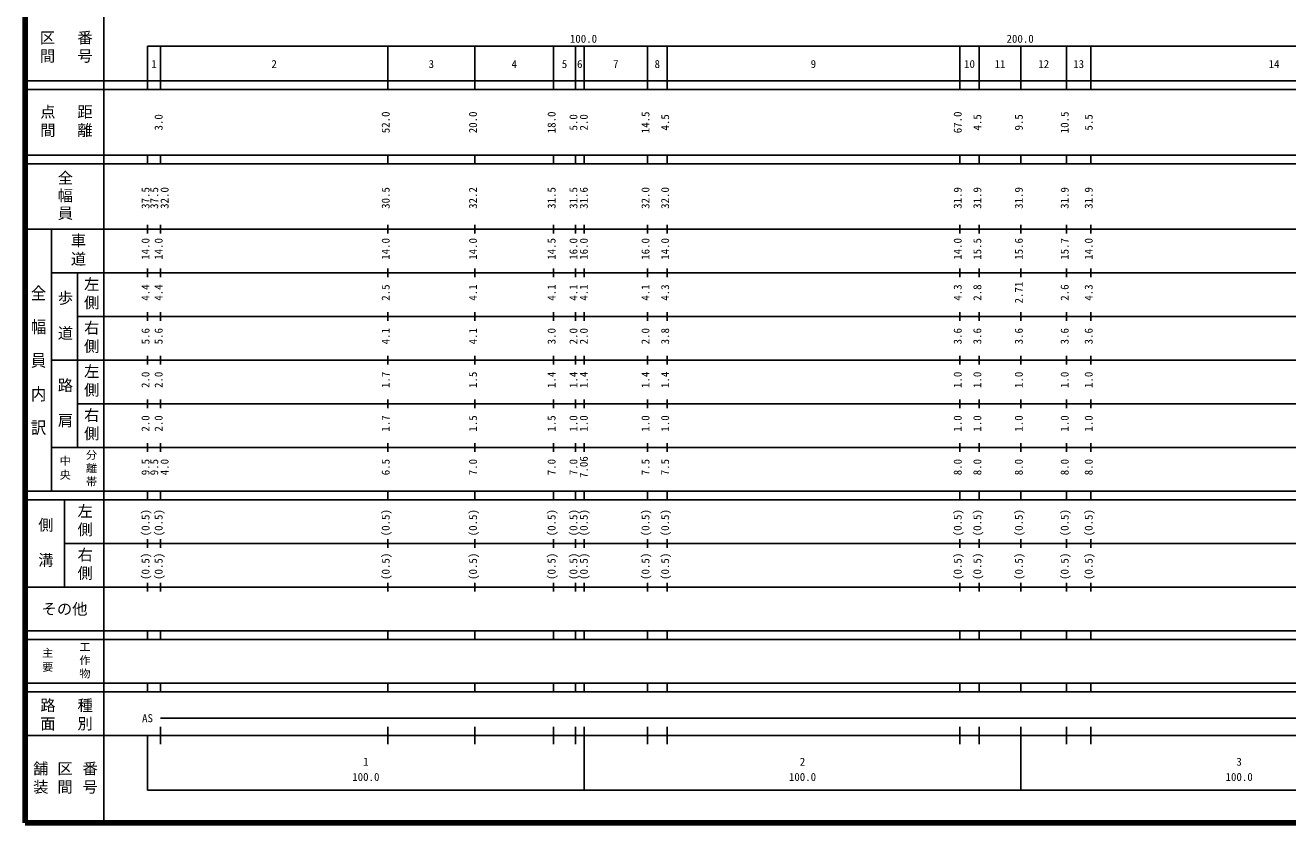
# Model space of a CAD drawing. Units: millimetres on the paper, enlarged 1000 times. Extents: x 40000 to 680000, y 20000 to 380000.
# Drawn here: x 40000 to 329134, y 20000 to 202759 of the extents above; entities that cross this region are included whole.
import ezdxf
from ezdxf.enums import TextEntityAlignment as Align

# ---------------------------------------------------------------- set-up
doc = ezdxf.new("R2010")
doc.units = ezdxf.units.MM
doc.header["$LTSCALE"] = 1000
doc.layers.add('M-TTL', color=2, linetype='Continuous', lineweight=140)
doc.layers.add('M-TTL-BAND', color=7, linetype='Continuous', lineweight=25)
doc.styles.add('@ＭＳ ゴシック', font='')
doc.styles.add('ＭＳ ゴシック', font='')
doc.styles.get('@ＭＳ ゴシック').set_extended_font_data('@MS Gothic')
doc.styles.get('ＭＳ ゴシック').set_extended_font_data('MS Gothic')

msp = doc.modelspace()

# ---------------------------------------------------------------- linework, layer by layer
at = {"layer": 'M-TTL'}
for p, q in [((40000, 380000), (40000, 20000)), ((40000, 20000), (680000, 20000))]:
    msp.add_line(p, q, dxfattribs=at)
at = {"layer": 'M-TTL-BAND'}
for p, q in [((58000, 370000), (58000, 20000)), ((68000, 198000), (579000, 198000)), ((68000, 198000), (68000, 188000)), ((71000, 188000), (71000, 198000)), ((123000, 188000), (123000, 198000)), ((143000, 188000), (143000, 198000)), ((161000, 188000), (161000, 198000)), ((166000, 188000), (166000, 198000)), ((168000, 188000), (168000, 198000)), ((182500, 188000), (182500, 198000)), ((187000, 188000), (187000, 198000)), ((254000, 188000), (254000, 198000)), ((258500, 188000), (258500, 198000)), ((268000, 188000), (268000, 198000)), ((278500, 188000), (278500, 198000)), ((284000, 188000), (284000, 198000)), ((40000, 190000), (579000, 190000)), ((40000, 188000), (579000, 188000)), ((40000, 173000), (579000, 173000)), ((40000, 171000), (579000, 171000)), ((68000, 171000), (68000, 173000)), ((71000, 171000), (71000, 173000)), ((123000, 171000), (123000, 173000)), ((143000, 171000), (143000, 173000)), ((161000, 171000), (161000, 173000)), ((166000, 171000), (166000, 173000)), ((168000, 171000), (168000, 173000)), ((182500, 171000), (182500, 173000)), ((187000, 171000), (187000, 173000)), ((254000, 171000), (254000, 173000)), ((258500, 171000), (258500, 173000)), ((268000, 171000), (268000, 173000)), ((278500, 171000), (278500, 173000)), ((284000, 171000), (284000, 173000)), ((68000, 155000), (68000, 157000)), ((71000, 155000), (71000, 157000)), ((123000, 155000), (123000, 157000)), ((143000, 155000), (143000, 157000)), ((161000, 155000), (161000, 157000)), ((166000, 155000), (166000, 157000)), ((168000, 155000), (168000, 157000)), ((182500, 155000), (182500, 157000)), ((187000, 155000), (187000, 157000)), ((254000, 155000), (254000, 157000)), ((258500, 155000), (258500, 157000)), ((268000, 155000), (268000, 157000)), ((278500, 155000), (278500, 157000)), ((284000, 155000), (284000, 157000)), ((40000, 156000), (579000, 156000)), ((46000, 96000), (46000, 156000)), ((46000, 146000), (579000, 146000)), ((52000, 146000), (52000, 106000)), ((68000, 145000), (68000, 147000)), ((71000, 145000), (71000, 147000)), ((123000, 145000), (123000, 147000)), ((143000, 145000), (143000, 147000)), ((161000, 145000), (161000, 147000)), ((166000, 145000), (166000, 147000)), ((168000, 145000), (168000, 147000)), ((182500, 145000), (182500, 147000)), ((187000, 145000), (187000, 147000)), ((254000, 145000), (254000, 147000)), ((258500, 145000), (258500, 147000)), ((268000, 145000), (268000, 147000)), ((278500, 145000), (278500, 147000)), ((284000, 145000), (284000, 147000)), ((52000, 136000), (579000, 136000)), ((68000, 135000), (68000, 137000)), ((71000, 135000), (71000, 137000)), ((123000, 135000), (123000, 137000)), ((143000, 135000), (143000, 137000)), ((161000, 135000), (161000, 137000)), ((166000, 135000), (166000, 137000)), ((168000, 135000), (168000, 137000)), ((182500, 135000), (182500, 137000)), ((187000, 135000), (187000, 137000)), ((254000, 135000), (254000, 137000)), ((258500, 135000), (258500, 137000)), ((268000, 135000), (268000, 137000)), ((278500, 135000), (278500, 137000)), ((284000, 135000), (284000, 137000)), ((46000, 126000), (579000, 126000)), ((68000, 125000), (68000, 127000)), ((71000, 125000), (71000, 127000)), ((123000, 125000), (123000, 127000)), ((143000, 125000), (143000, 127000)), ((161000, 125000), (161000, 127000)), ((166000, 125000), (166000, 127000)), ((168000, 125000), (168000, 127000)), ((182500, 125000), (182500, 127000)), ((187000, 125000), (187000, 127000)), ((254000, 125000), (254000, 127000)), ((258500, 125000), (258500, 127000)), ((268000, 125000), (268000, 127000)), ((278500, 125000), (278500, 127000)), ((284000, 125000), (284000, 127000)), ((52000, 116000), (579000, 116000)), ((68000, 115000), (68000, 117000)), ((71000, 115000), (71000, 117000)), ((123000, 115000), (123000, 117000)), ((143000, 115000), (143000, 117000)), ((161000, 115000), (161000, 117000)), ((166000, 115000), (166000, 117000)), ((168000, 115000), (168000, 117000)), ((182500, 115000), (182500, 117000)), ((187000, 115000), (187000, 117000)), ((254000, 115000), (254000, 117000)), ((258500, 115000), (258500, 117000)), ((268000, 115000), (268000, 117000)), ((278500, 115000), (278500, 117000)), ((284000, 115000), (284000, 117000)), ((68000, 105000), (68000, 107000)), ((71000, 105000), (71000, 107000)), ((123000, 105000), (123000, 107000)), ((143000, 105000), (143000, 107000)), ((161000, 105000), (161000, 107000)), ((166000, 105000), (166000, 107000)), ((168000, 105000), (168000, 107000)), ((182500, 105000), (182500, 107000)), ((187000, 105000), (187000, 107000)), ((254000, 105000), (254000, 107000)), ((258500, 105000), (258500, 107000)), ((268000, 105000), (268000, 107000)), ((278500, 105000), (278500, 107000)), ((284000, 105000), (284000, 107000)), ((46000, 106000), (579000, 106000)), ((40000, 96000), (579000, 96000)), ((68000, 94000), (68000, 96000)), ((71000, 94000), (71000, 96000)), ((123000, 94000), (123000, 96000)), ((143000, 94000), (143000, 96000)), ((161000, 94000), (161000, 96000)), ((166000, 94000), (166000, 96000)), ((168000, 94000), (168000, 96000)), ((182500, 94000), (182500, 96000)), ((187000, 94000), (187000, 96000)), ((254000, 94000), (254000, 96000)), ((258500, 94000), (258500, 96000)), ((268000, 94000), (268000, 96000)), ((278500, 94000), (278500, 96000)), ((284000, 94000), (284000, 96000)), ((40000, 94000), (579000, 94000)), ((49000, 94000), (49000, 74000)), ((49000, 84000), (579000, 84000)), ((68000, 83000), (68000, 85000)), ((71000, 83000), (71000, 85000)), ((123000, 83000), (123000, 85000)), ((143000, 83000), (143000, 85000)), ((161000, 83000), (161000, 85000)), ((166000, 83000), (166000, 85000)), ((168000, 83000), (168000, 85000)), ((182500, 83000), (182500, 85000)), ((187000, 83000), (187000, 85000)), ((254000, 83000), (254000, 85000)), ((258500, 83000), (258500, 85000)), ((268000, 83000), (268000, 85000)), ((278500, 83000), (278500, 85000)), ((284000, 83000), (284000, 85000)), ((40000, 74000), (579000, 74000)), ((68000, 73000), (68000, 75000)), ((71000, 73000), (71000, 75000)), ((123000, 73000), (123000, 75000)), ((143000, 73000), (143000, 75000)), ((161000, 73000), (161000, 75000)), ((166000, 73000), (166000, 75000)), ((168000, 73000), (168000, 75000)), ((182500, 73000), (182500, 75000)), ((187000, 73000), (187000, 75000)), ((254000, 73000), (254000, 75000)), ((258500, 73000), (258500, 75000)), ((268000, 73000), (268000, 75000)), ((278500, 73000), (278500, 75000)), ((284000, 73000), (284000, 75000)), ((40000, 64000), (579000, 64000)), ((68000, 62000), (68000, 64000)), ((71000, 62000), (71000, 64000)), ((123000, 62000), (123000, 64000)), ((143000, 62000), (143000, 64000)), ((161000, 62000), (161000, 64000)), ((166000, 62000), (166000, 64000)), ((168000, 62000), (168000, 64000)), ((182500, 62000), (182500, 64000)), ((187000, 62000), (187000, 64000)), ((254000, 62000), (254000, 64000)), ((258500, 62000), (258500, 64000)), ((268000, 62000), (268000, 64000)), ((278500, 62000), (278500, 64000)), ((284000, 62000), (284000, 64000)), ((40000, 62000), (579000, 62000)), ((40000, 52000), (579000, 52000)), ((40000, 50000), (579000, 50000)), ((68000, 50000), (68000, 52000)), ((71000, 50000), (71000, 52000)), ((123000, 50000), (123000, 52000)), ((143000, 50000), (143000, 52000)), ((161000, 50000), (161000, 52000)), ((166000, 50000), (166000, 52000)), ((168000, 50000), (168000, 52000)), ((182500, 50000), (182500, 52000)), ((187000, 50000), (187000, 52000)), ((254000, 50000), (254000, 52000)), ((258500, 50000), (258500, 52000)), ((268000, 50000), (268000, 52000)), ((278500, 50000), (278500, 52000)), ((284000, 50000), (284000, 52000)), ((71000, 44000), (565000, 44000)), ((71000, 38000), (71000, 42000)), ((123000, 38000), (123000, 42000)), ((143000, 38000), (143000, 42000)), ((161000, 38000), (161000, 42000)), ((166000, 38000), (166000, 42000)), ((168000, 27500), (168000, 42000)), ((182500, 38000), (182500, 42000)), ((187000, 38000), (187000, 42000)), ((254000, 38000), (254000, 42000)), ((258500, 38000), (258500, 42000)), ((268000, 27500), (268000, 42000)), ((278500, 38000), (278500, 42000)), ((284000, 38000), (284000, 42000)), ((40000, 40000), (579000, 40000)), ((68000, 40000), (68000, 27500)), ((68000, 27500), (579000, 27500))]:
    msp.add_line(p, q, dxfattribs=at)

# ---------------------------------------------------------------- texts
at = {"layer": 'M-TTL-BAND', "style": 'ＭＳ ゴシック'}
for s, p in [('100.0', (167844, 198195)), ('200.0', (267844, 198195)), ('1', (69500, 192405)), ('2', (97000, 192405)), ('3', (133000, 192405)), ('4', (152000, 192405)), ('5', (163500, 192405)), ('6', (167000, 192405)), ('7', (175250, 192405)), ('8', (184750, 192405)), ('9', (220500, 192405)), ('10', (256250, 192405)), ('11', (263250, 192405)), ('12', (273250, 192405)), ('13', (281250, 192405)), ('14', (326000, 192405)), ('AS', (68000, 42500)), ('1', (118000, 32523)), ('2', (218000, 32523)), ('3', (318000, 32523)), ('100.0', (118000, 29033)), ('100.0', (218000, 29033)), ('100.0', (318000, 29033))]:
    msp.add_text(s, height=1833, dxfattribs=at).set_placement(p, align=Align.BOTTOM_CENTER)
for s, p in [('3.0', (72000, 180500)), ('52.0', (124000, 180500)), ('20.0', (144000, 180500)), ('18.0', (162000, 180500)), ('5.0', (167000, 180500)), ('2.0', (169376, 180500)), ('14.5', (183500, 180500)), ('4.5', (188000, 180500)), ('67.0', (255000, 180500)), ('4.5', (259500, 180500)), ('9.5', (269000, 180500)), ('10.5', (279500, 180500)), ('5.5', (285000, 180500)), ('37.5', (69000, 163174)), ('37.5', (71000, 163174)), ('32.0', (73370, 163174)), ('30.5', (124000, 163174)), ('32.2', (144000, 163174)), ('31.5', (162000, 163174)), ('31.5', (167000, 163174)), ('31.6', (169376, 163174)), ('32.0', (183500, 163174)), ('32.0', (188000, 163174)), ('31.9', (255000, 163174)), ('31.9', (259500, 163174)), ('31.9', (269000, 163174)), ('31.9', (279500, 163174)), ('31.9', (285000, 163174)), ('14.0', (69000, 151500)), ('14.0', (72000, 151500)), ('14.0', (124000, 151500)), ('14.0', (144000, 151500)), ('14.5', (162000, 151500)), ('16.0', (167000, 151500)), ('16.0', (169376, 151500)), ('16.0', (183500, 151500)), ('14.0', (188000, 151500)), ('14.0', (255000, 151500)), ('15.5', (259500, 151500)), ('15.6', (269000, 151500)), ('15.7', (279500, 151500)), ('14.0', (285000, 151500)), ('4.4', (69000, 141500)), ('4.4', (72000, 141500)), ('2.5', (124000, 141500)), ('4.1', (144000, 141500)), ('4.1', (162000, 141500)), ('4.1', (167000, 141500)), ('4.1', (169376, 141500)), ('4.1', (183500, 141500)), ('4.3', (188000, 141500)), ('4.3', (255000, 141500)), ('2.8', (259500, 141500)), ('2.71', (269000, 141500)), ('2.6', (279500, 141500)), ('4.3', (285000, 141500)), ('5.6', (69000, 131500)), ('5.6', (72000, 131500)), ('4.1', (124000, 131500)), ('4.1', (144000, 131500)), ('3.0', (162000, 131500)), ('2.0', (167000, 131500)), ('2.0', (169376, 131500)), ('2.0', (183500, 131500)), ('3.8', (188000, 131500)), ('3.6', (255000, 131500)), ('3.6', (259500, 131500)), ('3.6', (269000, 131500)), ('3.6', (279500, 131500)), ('3.6', (285000, 131500)), ('2.0', (69000, 121500)), ('2.0', (72000, 121500)), ('1.7', (124000, 121500)), ('1.5', (144000, 121500)), ('1.4', (162000, 121500)), ('1.4', (167000, 121500)), ('1.4', (169376, 121500)), ('1.4', (183500, 121500)), ('1.4', (188000, 121500)), ('1.0', (255000, 121500)), ('1.0', (259500, 121500)), ('1.0', (269000, 121500)), ('1.0', (279500, 121500)), ('1.0', (285000, 121500)), ('2.0', (69000, 111500)), ('2.0', (72000, 111500)), ('1.7', (124000, 111500)), ('1.5', (144000, 111500)), ('1.5', (162000, 111500)), ('1.0', (167000, 111500)), ('1.0', (169376, 111500)), ('1.0', (183500, 111500)), ('1.0', (188000, 111500)), ('1.0', (255000, 111500)), ('1.0', (259500, 111500)), ('1.0', (269000, 111500)), ('1.0', (279500, 111500)), ('1.0', (285000, 111500)), ('9.5', (69000, 101500)), ('9.5', (71000, 101500)), ('4.0', (73370, 101500)), ('6.5', (124000, 101500)), ('7.0', (144000, 101500)), ('7.0', (162000, 101500)), ('7.0', (167000, 101500)), ('7.06', (169376, 101500)), ('7.5', (183500, 101500)), ('7.5', (188000, 101500)), ('8.0', (255000, 101500)), ('8.0', (259500, 101500)), ('8.0', (269000, 101500)), ('8.0', (279500, 101500)), ('8.0', (285000, 101500)), ('(0.5)', (69000, 88764)), ('(0.5)', (72000, 88764)), ('(0.5)', (124000, 88764)), ('(0.5)', (144000, 88764)), ('(0.5)', (162000, 88764)), ('(0.5)', (167000, 88764)), ('(0.5)', (169376, 88764)), ('(0.5)', (183500, 88764)), ('(0.5)', (188000, 88764)), ('(0.5)', (255000, 88764)), ('(0.5)', (259500, 88764)), ('(0.5)', (269000, 88764)), ('(0.5)', (279500, 88764)), ('(0.5)', (285000, 88764)), ('(0.5)', (69000, 78764)), ('(0.5)', (72000, 78764)), ('(0.5)', (124000, 78764)), ('(0.5)', (144000, 78764)), ('(0.5)', (162000, 78764)), ('(0.5)', (167000, 78764)), ('(0.5)', (169376, 78764)), ('(0.5)', (183500, 78764)), ('(0.5)', (188000, 78764)), ('(0.5)', (255000, 78764)), ('(0.5)', (259500, 78764)), ('(0.5)', (269000, 78764)), ('(0.5)', (279500, 78764)), ('(0.5)', (285000, 78764))]:
    msp.add_text(s, height=1833, rotation=90, dxfattribs=at).set_placement(p, align=Align.BOTTOM_CENTER)
at = {"layer": 'M-TTL-BAND', "style": '@ＭＳ ゴシック', "width": 1.1}
msp.add_text('全\u3000幅\u3000員\u3000内\u3000訳', height=2566, rotation=270, dxfattribs=at).set_placement((43000, 126000), align=Align.MIDDLE_CENTER)
at = {"layer": 'M-TTL-BAND', "style": 'ＭＳ ゴシック'}
msp.add_text('その他', height=2566, dxfattribs=at).set_placement((49000, 69000), align=Align.MIDDLE_CENTER)
at = {"layer": 'M-TTL-BAND', "attachment_point": 5, "rotation": 270, "style": '@ＭＳ ゴシック'}
for s, insert, char_height in [('\\T1.2;区間', (45000, 197500), 2566), ('\\T1.2;番号', (53500, 197500), 2566), ('\\T1.2;点間', (45000, 180500), 2566), ('\\T1.2;距離', (53500, 180500), 2566), ('\\T1.15;全幅員', (49000, 163500), 2566), ('\\T1.2;車道', (52000, 151000), 2566), ('\\T1.2;左側', (55000, 141000), 2566), ('\\T1.15;歩\u3000道', (49000, 136000), 2566), ('\\T1.2;右側', (55000, 131000), 2566), ('\\T1.2;左側', (55000, 121000), 2566), ('\\T1.15;路\u3000肩', (49000, 116000), 2566), ('\\T1.2;右側', (55000, 111000), 2566), ('\\T1.29;中央', (49000, 101000), 1833), ('\\T1.22;分離帯', (55000, 101000), 1833), ('\\T1.2;左側', (53500, 89000), 2566), ('\\T1.15;側\u3000溝', (44500, 84000), 2566), ('\\T1.2;右側', (53500, 79000), 2566), ('\\T1.22;工作物', (53500, 57000), 1833), ('\\T1.29;主要', (45000, 57000), 1833), ('\\T1.2;路面', (45000, 44500), 2566), ('\\T1.2;種別', (53500, 44500), 2566), ('\\T1.2;舗装', (43333, 30000), 2566), ('\\T1.2;区間', (49000, 30000), 2566), ('\\T1.2;番号', (54667, 30000), 2566)]:
    msp.add_mtext(s, dxfattribs=dict(at, insert=insert, char_height=char_height))

doc.saveas('drawing.dxf')
